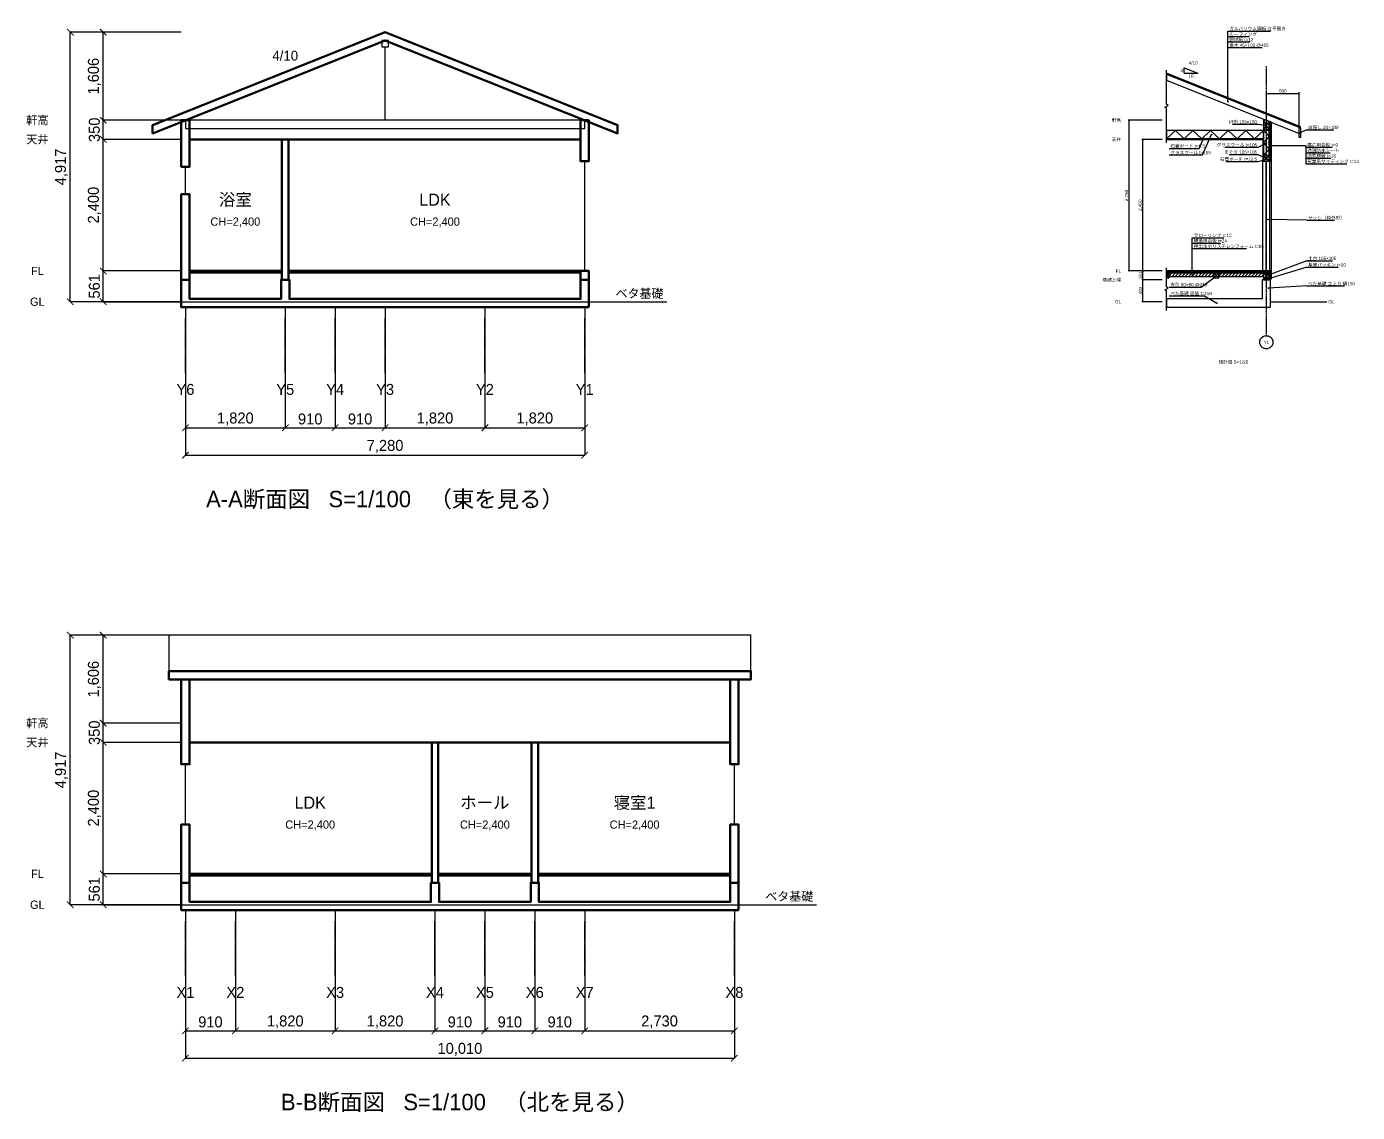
# Model space of a CAD drawing. Header units: millimetres. Extents: x -2900 to 51660, y -25289 to 10180.
# Drawn here: x 27394 to 51660, y -25289 to -5481 of the extents above; entities that cross this region are included whole.
import ezdxf
from ezdxf.enums import TextEntityAlignment as Align

# ---------------------------------------------------------------- set-up
doc = ezdxf.new("R2010")
doc.units = ezdxf.units.MM
doc.linetypes.add('CENTER', pattern=[5.08, 3.175, -0.635, 0.635, -0.635])
for name, color, linetype in [('DIM', 2, 'CONTINUOUS'), ('GRID', 1, 'CENTER'), ('KANA_CUT', 7, 'CONTINUOUS'), ('KANA_INS', 6, 'CONTINUOUS'), ('KANA_VIEW', 8, 'CONTINUOUS'), ('SECT', 7, 'CONTINUOUS'), ('SECT_VIEW', 8, 'CONTINUOUS'), ('TEXT', 7, 'CONTINUOUS')]:
    doc.layers.add(name, color=color, linetype=linetype)
doc.styles.add('kst32b', font='kst32b.lff')
doc.styles.add('OpenSansCondensed-Light', font='OpenSansCondensed-Light.ttf')
doc.dimstyles.new('EZDXF', dxfattribs={"dimtxt": 0.25, "dimasz": 0.175, "dimexe": 0.375, "dimexo": 0.125, "dimgap": 0.1, "dimtad": 1, "dimlfac": 100, "dimzin": 12, "dimdsep": 46, "dimtxsty": 'OpenSansCondensed-Light', "dimblk": 'ARCHTICK', "dimcen": 2.5, "dimazin": 3, "dimtfac": 0.5, "dimtmove": 2, "dimatfit": 3})

# ---------------------------------------------------------------- blocks, each defined once
blk = doc.blocks.new('_ARCHTICK')
at = {"color": 0, "linetype": 'BYBLOCK', "const_width": 0.15}
blk.add_lwpolyline([(-0.5, -0.5), (0.5, 0.5)], dxfattribs=at)
blk = doc.blocks.new('*D84')
for p, q in [((48100, -9939), (47730, -9939)), ((47750, -10100), (47750, -9939)), ((48100, -10100), (47730, -10100))]:
    blk.add_line(p, q)
at = {"layer": 'Defpoints'}
for p in [(48120, -9939), (47750, -10100), (48120, -10100)]:
    blk.add_point(p, dxfattribs=at)
at = {"layer": 'DIM', "xscale": 30, "yscale": 30}
for p, rotation in [((47750, -9939), 90), ((47750, -10100), 270)]:
    blk.add_blockref('_ARCHTICK', p, dxfattribs=dict(at, rotation=rotation))
at = {"layer": 'DIM', "insert": (47705, -10019.5), "char_height": 60, "attachment_point": 5, "rotation": 90, "style": 'kst32b'}
blk.add_mtext('161', dxfattribs=at)

msp = doc.modelspace()

# ---------------------------------------------------------------- linework, layer by layer
at = {"layer": 'DIM'}
for p, q in [((48500, -6231.479), (48750, -6331.479)), ((48500, -6331.479), (48500, -6231.479)), ((48500, -6331.479), (48750, -6331.479))]:
    msp.add_line(p, q, dxfattribs=at)
at = {"layer": 'GRID'}
for p, q in [((50000, -11120), (50000, -6200)), ((30290, -11800), (30290, -10800)), ((32110, -11800), (32110, -10800)), ((33020, -11800), (33020, -10800)), ((33930, -11800), (33930, -10800)), ((35750, -11800), (35750, -10800)), ((37570, -11800), (37570, -10800)), ((30290, -22800), (30290, -21800)), ((31200, -22800), (31200, -21800)), ((33020, -22800), (33020, -21800)), ((34840, -22800), (34840, -21800)), ((35750, -22800), (35750, -21800)), ((36660, -22800), (36660, -21800)), ((37570, -22800), (37570, -21800)), ((40300, -22800), (40300, -21800))]:
    msp.add_line(p, q, dxfattribs=at)
msp.add_circle((50000, -11240), 120, dxfattribs=at)
at = {"layer": 'KANA_CUT'}
for p, q in [((50052.5, -7369), (49947.5, -7189)), ((49947.5, -7369), (50052.5, -7210)), ((49947.5, -7939), (50052.5, -7834)), ((50052.5, -7939), (49947.5, -7834)), ((48180, -10065), (48225, -9975)), ((48225, -10065), (48180, -9975)), ((49045, -10065), (49135, -9975)), ((49135, -10065), (49045, -9975)), ((49947.5, -10080), (50052.5, -9975)), ((50052.5, -10080), (49947.5, -9975))]:
    msp.add_line(p, q, dxfattribs=at)
for points in [[(48180, -6347.912), (50624, -7325.512), (50624, -7312.587), (48180, -6334.987)], [(48180, -6461), (50600, -7429), (50600, -7315.912), (48180, -6347.912)], [(49947.5, -7369), (50052.5, -7369), (50052.5, -7210), (50000, -7189), (49947.5, -7189)], [(50052.5, -7939), (50061.5, -7939), (50061.5, -7213.6), (50052.5, -7210)], [(50061.5, -7939), (50079.5, -7939), (50079.5, -7220.8), (50061.5, -7213.6)], [(50600, -7315.912), (50624, -7325.512), (50624, -7505.512), (50600, -7505.512)], [(49947.5, -7939), (50052.5, -7939), (50052.5, -7834), (49947.5, -7834)], [(50052.5, -10080), (50061.5, -10080), (50061.5, -9939), (50052.5, -9939)], [(50061.5, -10080), (50079.5, -10080), (50079.5, -9939), (50061.5, -9939)], [(48180, -9975), (50052.5, -9975), (50052.5, -9951), (48180, -9951)], [(48180, -10065), (48225, -10065), (48225, -9975), (48180, -9975)], [(48180, -10600), (50075, -10600), (50075, -10100), (49925, -10100), (49925, -10450), (48180, -10450)], [(49045, -10065), (49135, -10065), (49135, -9975), (49045, -9975)], [(49947.5, -10080), (50052.5, -10080), (50052.5, -9975), (49947.5, -9975)], [(49947.5, -10100), (50052.5, -10100), (50052.5, -10080), (49947.5, -10080)]]:
    msp.add_lwpolyline(points, close=True, dxfattribs=at)
at = {"layer": 'KANA_INS'}
for p, q in [((48225, -10035), (48285, -9975)), ((48280, -10040), (48345, -9975)), ((48340, -10040), (48405, -9975)), ((48400, -10040), (48465, -9975)), ((48460, -10040), (48525, -9975)), ((48520, -10040), (48585, -9975)), ((48580, -10040), (48645, -9975)), ((48640, -10040), (48705, -9975)), ((48700, -10040), (48765, -9975)), ((48760, -10040), (48825, -9975)), ((48820, -10040), (48885, -9975)), ((48880, -10040), (48945, -9975)), ((48940, -10040), (49005, -9975)), ((49000, -10040), (49045, -9995)), ((49135, -10035), (49195, -9975)), ((49190, -10040), (49255, -9975)), ((49250, -10040), (49315, -9975)), ((49310, -10040), (49375, -9975)), ((49370, -10040), (49435, -9975)), ((49430, -10040), (49495, -9975)), ((49490, -10040), (49555, -9975)), ((49550, -10040), (49615, -9975)), ((49610, -10040), (49675, -9975)), ((49670, -10040), (49735, -9975)), ((49730, -10040), (49795, -9975)), ((49790, -10040), (49855, -9975)), ((49850, -10040), (49915, -9975)), ((49910, -10040), (49947.5, -10002.5))]:
    msp.add_line(p, q, dxfattribs=at)
for points in [[(48180, -7529.5), (49947.5, -7529.5), (49947.5, -7374.5), (48180, -7374.5)], [(49947.5, -7834), (50052.5, -7834), (50052.5, -7369), (49947.5, -7369)], [(48225, -10040), (49045, -10040), (49045, -9975), (48225, -9975)], [(49135, -10040), (49947.5, -10040), (49947.5, -9975), (49135, -9975)]]:
    msp.add_lwpolyline(points, close=True, dxfattribs=at)
for points in [[(48180, -7529.5), (48340.682, -7374.5), (48501.364, -7529.5), (48662.045, -7374.5), (48822.727, -7529.5), (48983.409, -7374.5), (49144.091, -7529.5), (49304.773, -7374.5), (49465.455, -7529.5), (49626.136, -7374.5), (49786.818, -7529.5), (49947.5, -7374.5)], [(49947.5, -7834), (50052.5, -7717.75), (49947.5, -7601.5), (50052.5, -7485.25), (49947.5, -7369)]]:
    msp.add_lwpolyline(points, dxfattribs=at)
at = {"layer": 'KANA_VIEW'}
for p, q in [((48180, -6333.91), (50624, -7311.51)), ((50061.5, -7939), (50061.5, -7213.6)), ((50624, -7312.587), (50624, -7311.51)), ((49935, -9939), (49935, -7939)), ((50093.5, -9939), (50093.5, -7939)), ((50061.5, -10080), (50061.5, -9939)), ((50075, -10500), (51100, -10500))]:
    msp.add_line(p, q, dxfattribs=at)
for points in [[(48180, -7600), (48180, -6976.74), (48150, -6951.74), (48210, -6921.74), (48180, -6896.74), (48180, -6273.479)], [(48180, -10660), (48180, -10310), (48150, -10285), (48210, -10255), (48180, -10230), (48180, -9880)]]:
    msp.add_lwpolyline(points, dxfattribs=at)
for points in [[(48180, -6333.91), (50624, -7311.51), (50624, -7311.079), (48180, -6333.479)], [(50079.5, -7939), (50093.5, -7939), (50093.5, -7226.4), (50079.5, -7220.8)], [(48180, -7539), (49935, -7539), (49935, -7529.5), (48180, -7529.5)], [(49935, -7939), (49947.5, -7939), (49947.5, -7539), (49935, -7539)], [(49991.5, -9939), (50061.5, -9939), (50061.5, -7939), (49991.5, -7939)], [(48180, -9951), (50052.5, -9951), (50052.5, -9939), (48180, -9939)], [(50079.5, -10080), (50093.5, -10080), (50093.5, -9939), (50079.5, -9939)]]:
    msp.add_lwpolyline(points, close=True, dxfattribs=at)
at = {"layer": 'SECT', "lineweight": 50}
for p, q in [((30365, -7539), (32050, -7539)), ((32170, -7539), (37495, -7539)), ((30365, -18539), (34780, -18539)), ((34900, -18539), (36600, -18539)), ((36720, -18539), (40225, -18539))]:
    msp.add_line(p, q, dxfattribs=at)
for points in [[(29690, -7429), (33930, -5733), (38170, -7429), (38170, -7279), (33930, -5583), (29690, -7279)], [(30215, -7189), (30365, -7189), (30365, -8039), (30215, -8039)], [(37495, -7189), (37645, -7189), (37645, -7939), (37495, -7939)], [(32170, -10100), (32170, -7539), (32050, -7539), (32050, -10100)], [(30365, -10100), (30215, -10100), (30215, -8539), (30365, -8539)], [(30365, -9969), (32050, -9969), (32050, -9939), (30365, -9939)], [(32170, -9969), (37495, -9969), (37495, -9939), (32170, -9939)], [(37645, -10100), (37495, -10100), (37495, -9939), (37645, -9939)], [(37645, -10600), (37495, -10600), (32185, -10600), (32035, -10600), (30365, -10600), (30215, -10600), (30215, -10450), (30215, -10100), (30365, -10100), (30365, -10450), (32035, -10450), (32035, -10100), (32185, -10100), (32185, -10450), (37495, -10450), (37495, -10100), (37645, -10100), (37645, -10450)], [(29990, -17389), (40600, -17389), (40600, -17239), (29990, -17239)], [(30215, -17389), (30365, -17389), (30365, -18939), (30215, -18939)], [(40225, -17389), (40375, -17389), (40375, -18939), (40225, -18939)], [(34900, -21100), (34900, -18539), (34780, -18539), (34780, -21100)], [(36720, -21100), (36720, -18539), (36600, -18539), (36600, -21100)], [(30365, -21100), (30215, -21100), (30215, -20039), (30365, -20039)], [(40375, -21100), (40225, -21100), (40225, -20039), (40375, -20039)], [(40375, -21600), (40225, -21600), (36735, -21600), (36585, -21600), (34915, -21600), (34765, -21600), (30365, -21600), (30215, -21600), (30215, -21450), (30215, -21100), (30365, -21100), (30365, -21450), (34765, -21450), (34765, -21100), (34915, -21100), (34915, -21450), (36585, -21450), (36585, -21100), (36735, -21100), (36735, -21450), (40225, -21450), (40225, -21100), (40375, -21100), (40375, -21450)], [(30365, -20969), (34780, -20969), (34780, -20939), (30365, -20939)], [(34900, -20969), (36600, -20969), (36600, -20939), (34900, -20939)], [(36720, -20969), (40225, -20969), (40225, -20939), (36720, -20939)]]:
    msp.add_lwpolyline(points, close=True, dxfattribs=at)
at = {"layer": 'SECT_VIEW'}
for p, q in [((33930, -7189), (33930, -5853)), ((37570, -9939), (37570, -7939)), ((30290, -8539), (30290, -8039)), ((28790, -10500), (39070, -10500)), ((30290, -20039), (30290, -18939)), ((40300, -20039), (40300, -18939)), ((28790, -21500), (41800, -21500))]:
    msp.add_line(p, q, dxfattribs=at)
for points in [[(33870, -5853), (33990, -5853), (33990, -5733), (33870, -5733)], [(30290, -7339), (37570, -7339), (37570, -7189), (30290, -7189)], [(29990, -17239), (40600, -17239), (40600, -16583), (29990, -16583)]]:
    msp.add_lwpolyline(points, close=True, dxfattribs=at)
at = {"layer": 'TEXT'}
for p, q in [((49300, -6852.456), (49300, -5562)), ((49300, -5562), (50077.8, -5562)), ((49300, -5662), (49687.8, -5662)), ((49300, -5762), (49697.4, -5762)), ((49300, -5862), (49920.6, -5862)), ((49383.2, -7262), (49850, -7262)), ((49850, -7262), (49970, -7280)), ((48836, -7822), (49000, -7452)), ((50740, -7362), (50612, -7420)), ((50740, -7362), (51228.4, -7362)), ((48230, -7702), (48777.2, -7702)), ((48777.2, -7702), (48850, -7534)), ((49244, -7682), (49850, -7682)), ((49850, -7682), (50000, -7600)), ((50057, -7650), (50720, -7650)), ((50720, -7650), (50720, -7982)), ((50720, -7682), (51197.8, -7682)), ((48230, -7822), (48836, -7822)), ((49265.6, -7942), (49850, -7942)), ((49324.4, -7812), (49850, -7812)), ((49850, -7812), (50000, -7887)), ((49850, -7942), (49941.25, -7918)), ((50720, -7782), (51166.6, -7782)), ((50720, -7882), (51176.2, -7882)), ((50720, -7982), (51470.2, -7982)), ((50740, -9012), (50026.5, -9000)), ((50740, -9012), (51240.4, -9012)), ((48650, -10008), (48650, -9332)), ((48650, -9332), (49223.8, -9332)), ((48650, -9432), (49165, -9432)), ((48650, -9532), (49635.4, -9532)), ((50740, -9752), (50000, -10028)), ((50740, -9872), (50020, -10090)), ((50740, -9752), (51206.8, -9752)), ((50740, -9872), (51308.8, -9872)), ((48808.4, -10232), (49090, -10030)), ((48230, -10232), (48808.4, -10232)), ((48230, -10392), (48873.2, -10392)), ((48873.2, -10392), (49100, -10525)), ((50740, -10212), (50040, -10250)), ((50740, -10212), (51426.4, -10212))]:
    msp.add_line(p, q, dxfattribs=at)
for centre in [(49300, -6781.479), (49300, -6782.449), (49300, -6789.449), (49300, -6852.456), (49970, -7280), (49000, -7452), (50612, -7420), (48850, -7534), (50000, -7600), (50057, -7650), (50061.5, -7650), (50070.5, -7650), (50086.5, -7650), (49941.25, -7918), (50000, -7887), (50026.5, -9000), (48650, -9945), (48650, -9963), (48650, -10008), (49090, -10030), (50000, -10028), (50020, -10090), (50040, -10250), (49100, -10525)]:
    msp.add_circle(centre, 6, dxfattribs=at)

# ---------------------------------------------------------------- texts
at = {"layer": 'DIM', "style": 'kst32b'}
msp.add_text('4', height=60, dxfattribs=at).set_placement((48480, -6281.479), align=Align.MIDDLE_RIGHT)
msp.add_text('4/10', height=60, dxfattribs=at).set_placement((48665, -6191.479), align=Align.BOTTOM_CENTER)
msp.add_text('10', height=60, dxfattribs=at).set_placement((48625, -6351.479), align=Align.TOP_CENTER)
at = {"layer": 'GRID', "style": 'kst32b'}
for s, p in [('Y6', (30290, -12100)), ('Y5', (32110, -12100)), ('Y4', (33020, -12100)), ('Y3', (33930, -12100)), ('Y2', (35750, -12100)), ('Y1', (37570, -12100)), ('X1', (30290, -23100)), ('X2', (31200, -23100)), ('X3', (33020, -23100)), ('X4', (34840, -23100)), ('X5', (35750, -23100)), ('X6', (36660, -23100)), ('X7', (37570, -23100)), ('X8', (40300, -23100))]:
    msp.add_text(s, height=200, dxfattribs=at).set_placement(p, align=Align.MIDDLE_CENTER)
at = {"layer": 'TEXT', "style": 'kst32b'}
for s, p in [('ガルバリウム鋼板 立平葺き', (49325, -5550)), ('野地板 t=12', (49325, -5750)), ('垂木 45×105 @455', (49325, -5850)), ('ルーフィング', (49325, -5650)), ('鼻隠し 24×180', (50760, -7350)), ('石膏ボード t=9.5', (48250, -7690)), ('グラスウール t=155', (48250, -7810)), ('構造用合板 t=9', (50745, -7670)), ('透湿防水シート', (50745, -7770)), ('通気胴縁 t=18', (50745, -7870)), ('窯業系サイディング t=14', (50745, -7970)), ('サッシ（枠外形）', (50760, -9000)), ('構造用合板 t=24', (48675, -9420)), ('押出法ポリスチレンフォーム t=65', (48675, -9520)), ('フローリング t=12', (48675, -9320)), ('土台 105×105', (50760, -9740)), ('基礎パッキン t=20', (50760, -9860)), ('大引 90×90 @910', (48250, -10220)), ('べた基礎 立上り 幅150', (50760, -10200)), ('べた基礎 底盤 t=150', (48250, -10380)), ('GL', (51130, -10530))]:
    msp.add_text(s, height=60, dxfattribs=at).set_placement(p)
for s, height, p in [('4/10', 180, (32110, -6011)), ('軒高', 150, (27590, -7189)), ('天井', 150, (27590, -7539)), ('浴室', 220, (31200, -8639)), ('LDK', 220, (34840, -8639)), ('CH=2,400', 150, (31200, -9039)), ('CH=2,400', 150, (34840, -9039)), ('FL', 150, (27590, -9939)), ('GL', 150, (27590, -10500)), ('ベタ基礎', 160, (38570, -10350)), ('Y1', 60, (50000, -11240)), ('矩計図 S=1/20', 60, (49400, -11600)), ('A-A断面図   S=1/100   （東を見る）', 300, (33930, -14100)), ('軒高', 150, (27590, -18189)), ('天井', 150, (27590, -18539)), ('LDK', 220, (32565, -19639)), ('ホール', 220, (35750, -19639)), ('寝室1', 220, (38480, -19639)), ('CH=2,400', 150, (32565, -20039)), ('CH=2,400', 150, (35750, -20039)), ('CH=2,400', 150, (38480, -20039)), ('FL', 150, (27590, -20939)), ('ベタ基礎', 160, (41300, -21350)), ('GL', 150, (27590, -21500)), ('B-B断面図   S=1/100   （北を見る）', 300, (35295, -25100))]:
    msp.add_text(s, height=height, dxfattribs=at).set_placement(p, align=Align.MIDDLE_CENTER)
for s, p in [('軒高', (47350, -7189)), ('天井', (47350, -7539)), ('FL', (47350, -9939)), ('基礎上端', (47350, -10100)), ('GL', (47350, -10500))]:
    msp.add_text(s, height=60, dxfattribs=at).set_placement(p, align=Align.MIDDLE_RIGHT)
for s, p in [('軒桁 105×180', (49830, -7250)), ('グラスウール t=105', (49830, -7670)), ('まぐさ 105×105', (49830, -7800)), ('石膏ボード t=12.5', (49830, -7930))]:
    msp.add_text(s, height=60, dxfattribs=at).set_placement(p, align=Align.RIGHT)

# ---------------------------------------------------------------- dimensions: what is measured, and where the dimension line sits
at = {"layer": 'DIM'}
for base, p1, p2, text, override in [((28190, -10500), (30290, -10500), (30290, -5583), '4,917', {"dimtxt": 200, "dimasz": 120, "dimexo": 80, "dimgap": 60, "dimtad": 1, "dimdec": 0, "dimtxsty": 'kst32b'}), ((28790, -7189), (30290, -7189), (30290, -5583), '1,606', {"dimtxt": 200, "dimasz": 120, "dimexo": 80, "dimgap": 60, "dimtad": 1, "dimdec": 0, "dimtxsty": 'kst32b'}), ((28790, -7539), (30290, -7539), (30290, -7189), '350', {"dimtxt": 200, "dimasz": 120, "dimexo": 80, "dimgap": 60, "dimtad": 1, "dimdec": 0, "dimtxsty": 'kst32b'}), ((47500, -9939), (48120, -9939), (48120, -7189), '2,750', {"dimtxt": 60, "dimasz": 30, "dimexe": 20, "dimexo": 20, "dimgap": 15, "dimtad": 1, "dimdec": 0, "dimtxsty": 'kst32b'}), ((28790, -9939), (30290, -9939), (30290, -7539), '2,400', {"dimtxt": 200, "dimasz": 120, "dimexo": 80, "dimgap": 60, "dimtad": 1, "dimdec": 0, "dimtxsty": 'kst32b'}), ((47750, -9939), (48120, -9939), (48120, -7539), '2,400', {"dimtxt": 60, "dimasz": 30, "dimexe": 20, "dimexo": 20, "dimgap": 15, "dimtad": 1, "dimdec": 0, "dimtxsty": 'kst32b'}), ((28790, -10500), (30290, -10500), (30290, -9939), '561', {"dimtxt": 200, "dimasz": 120, "dimexo": 80, "dimgap": 60, "dimtad": 1, "dimdec": 0, "dimtxsty": 'kst32b'}), ((47750, -10500), (48120, -10500), (48120, -10100), '400', {"dimtxt": 60, "dimasz": 30, "dimexe": 20, "dimexo": 20, "dimgap": 15, "dimtad": 1, "dimdec": 0, "dimtxsty": 'kst32b'}), ((28190, -21500), (30290, -21500), (30290, -16583), '4,917', {"dimtxt": 200, "dimasz": 120, "dimexo": 80, "dimgap": 60, "dimtad": 1, "dimdec": 0, "dimtxsty": 'kst32b'}), ((28790, -18189), (30290, -18189), (30290, -16583), '1,606', {"dimtxt": 200, "dimasz": 120, "dimexo": 80, "dimgap": 60, "dimtad": 1, "dimdec": 0, "dimtxsty": 'kst32b'}), ((28790, -18539), (30290, -18539), (30290, -18189), '350', {"dimtxt": 200, "dimasz": 120, "dimexo": 80, "dimgap": 60, "dimtad": 1, "dimdec": 0, "dimtxsty": 'kst32b'}), ((28790, -20939), (30290, -20939), (30290, -18539), '2,400', {"dimtxt": 200, "dimasz": 120, "dimexo": 80, "dimgap": 60, "dimtad": 1, "dimdec": 0, "dimtxsty": 'kst32b'}), ((28790, -21500), (30290, -21500), (30290, -20939), '561', {"dimtxt": 200, "dimasz": 120, "dimexo": 80, "dimgap": 60, "dimtad": 1, "dimdec": 0, "dimtxsty": 'kst32b'})]:
    msp.add_linear_dim(base=base, p1=p1, p2=p2, angle=90, text=text, dimstyle='EZDXF', override=override, dxfattribs=at).render()
for base, p1, p2, text, override in [((50000, -6700), (50000, -7189), (50600, -7429), '600', {"dimtxt": 60, "dimasz": 30, "dimexe": 20, "dimexo": 20, "dimgap": 15, "dimtad": 1, "dimdec": 0, "dimtxsty": 'kst32b'}), ((30290, -12800), (30290, -10500), (32110, -10500), '1,820', {"dimtxt": 200, "dimasz": 120, "dimexo": 80, "dimgap": 60, "dimtad": 1, "dimdec": 0, "dimtxsty": 'kst32b'}), ((30290, -13300), (30290, -10500), (37570, -10500), '7,280', {"dimtxt": 200, "dimasz": 120, "dimexo": 80, "dimgap": 60, "dimtad": 1, "dimdec": 0, "dimtxsty": 'kst32b'}), ((32110, -12800), (32110, -10500), (33020, -10500), '910', {"dimtxt": 200, "dimasz": 120, "dimexo": 80, "dimgap": 60, "dimtad": 1, "dimdec": 0, "dimtxsty": 'kst32b'}), ((33020, -12800), (33020, -10500), (33930, -10500), '910', {"dimtxt": 200, "dimasz": 120, "dimexo": 80, "dimgap": 60, "dimtad": 1, "dimdec": 0, "dimtxsty": 'kst32b'}), ((33930, -12800), (33930, -10500), (35750, -10500), '1,820', {"dimtxt": 200, "dimasz": 120, "dimexo": 80, "dimgap": 60, "dimtad": 1, "dimdec": 0, "dimtxsty": 'kst32b'}), ((35750, -12800), (35750, -10500), (37570, -10500), '1,820', {"dimtxt": 200, "dimasz": 120, "dimexo": 80, "dimgap": 60, "dimtad": 1, "dimdec": 0, "dimtxsty": 'kst32b'}), ((30290, -23800), (30290, -21500), (31200, -21500), '910', {"dimtxt": 200, "dimasz": 120, "dimexo": 80, "dimgap": 60, "dimtad": 1, "dimdec": 0, "dimtxsty": 'kst32b'}), ((30290, -24300), (30290, -21500), (40300, -21500), '10,010', {"dimtxt": 200, "dimasz": 120, "dimexo": 80, "dimgap": 60, "dimtad": 1, "dimdec": 0, "dimtxsty": 'kst32b'}), ((31200, -23800), (31200, -21500), (33020, -21500), '1,820', {"dimtxt": 200, "dimasz": 120, "dimexo": 80, "dimgap": 60, "dimtad": 1, "dimdec": 0, "dimtxsty": 'kst32b'}), ((33020, -23800), (33020, -21500), (34840, -21500), '1,820', {"dimtxt": 200, "dimasz": 120, "dimexo": 80, "dimgap": 60, "dimtad": 1, "dimdec": 0, "dimtxsty": 'kst32b'}), ((34840, -23800), (34840, -21500), (35750, -21500), '910', {"dimtxt": 200, "dimasz": 120, "dimexo": 80, "dimgap": 60, "dimtad": 1, "dimdec": 0, "dimtxsty": 'kst32b'}), ((35750, -23800), (35750, -21500), (36660, -21500), '910', {"dimtxt": 200, "dimasz": 120, "dimexo": 80, "dimgap": 60, "dimtad": 1, "dimdec": 0, "dimtxsty": 'kst32b'}), ((36660, -23800), (36660, -21500), (37570, -21500), '910', {"dimtxt": 200, "dimasz": 120, "dimexo": 80, "dimgap": 60, "dimtad": 1, "dimdec": 0, "dimtxsty": 'kst32b'}), ((37570, -23800), (37570, -21500), (40300, -21500), '2,730', {"dimtxt": 200, "dimasz": 120, "dimexo": 80, "dimgap": 60, "dimtad": 1, "dimdec": 0, "dimtxsty": 'kst32b'})]:
    msp.add_linear_dim(base=base, p1=p1, p2=p2, text=text, dimstyle='EZDXF', override=override, dxfattribs=at).render()
dim = msp.add_linear_dim(base=(47750, -10100), p1=(48120, -10100), p2=(48120, -9939), angle=90, text='161', dimstyle='EZDXF', override={"dimtxt": 60, "dimasz": 30, "dimexe": 20, "dimexo": 20, "dimgap": 15, "dimtad": 1, "dimdec": 0, "dimtxsty": 'kst32b'}, dxfattribs=at)
dim.commit()
dim.dimension.update_dxf_attribs({"geometry": '*D84', "text_midpoint": (47705, -10019.5)})

doc.saveas('drawing.dxf')
